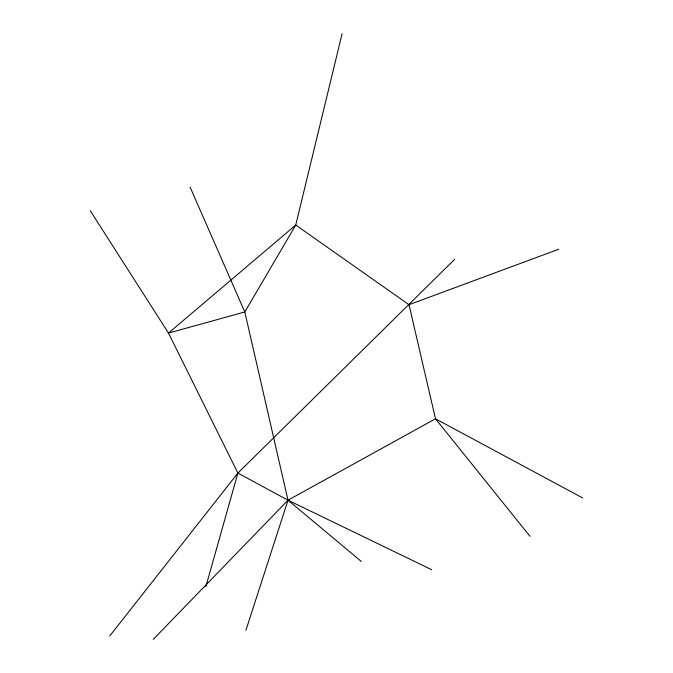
<?xml version="1.0" encoding="UTF-8"?>
<svg xmlns="http://www.w3.org/2000/svg" width="673" height="673" viewBox="0 0 673 673"><rect width="100%" height="100%" fill="white"/><g stroke="black" fill="none" stroke-linecap="round" stroke-linejoin="round"><path stroke-width="1.01" d="M342.103 33.65L295.758 225.043L244.795 311.969L288.01 500.199L245.923 630.239M205.812 586.822L237.889 473.069L454.637 259.349M109.766 635.96L237.889 473.069L168.486 333.076L90.266 210.725M153.301 639.35L288.01 500.199L435.498 418.791L582.734 497.986M190.123 187.187L244.795 311.969L168.486 333.076L295.758 225.043L409.007 304.718L558.767 249.212M237.889 473.069L288.01 500.199L431.713 569.72M288.01 500.199L361.367 561.501M529.962 536.28L435.498 418.791L409.007 304.718"/></g></svg>
